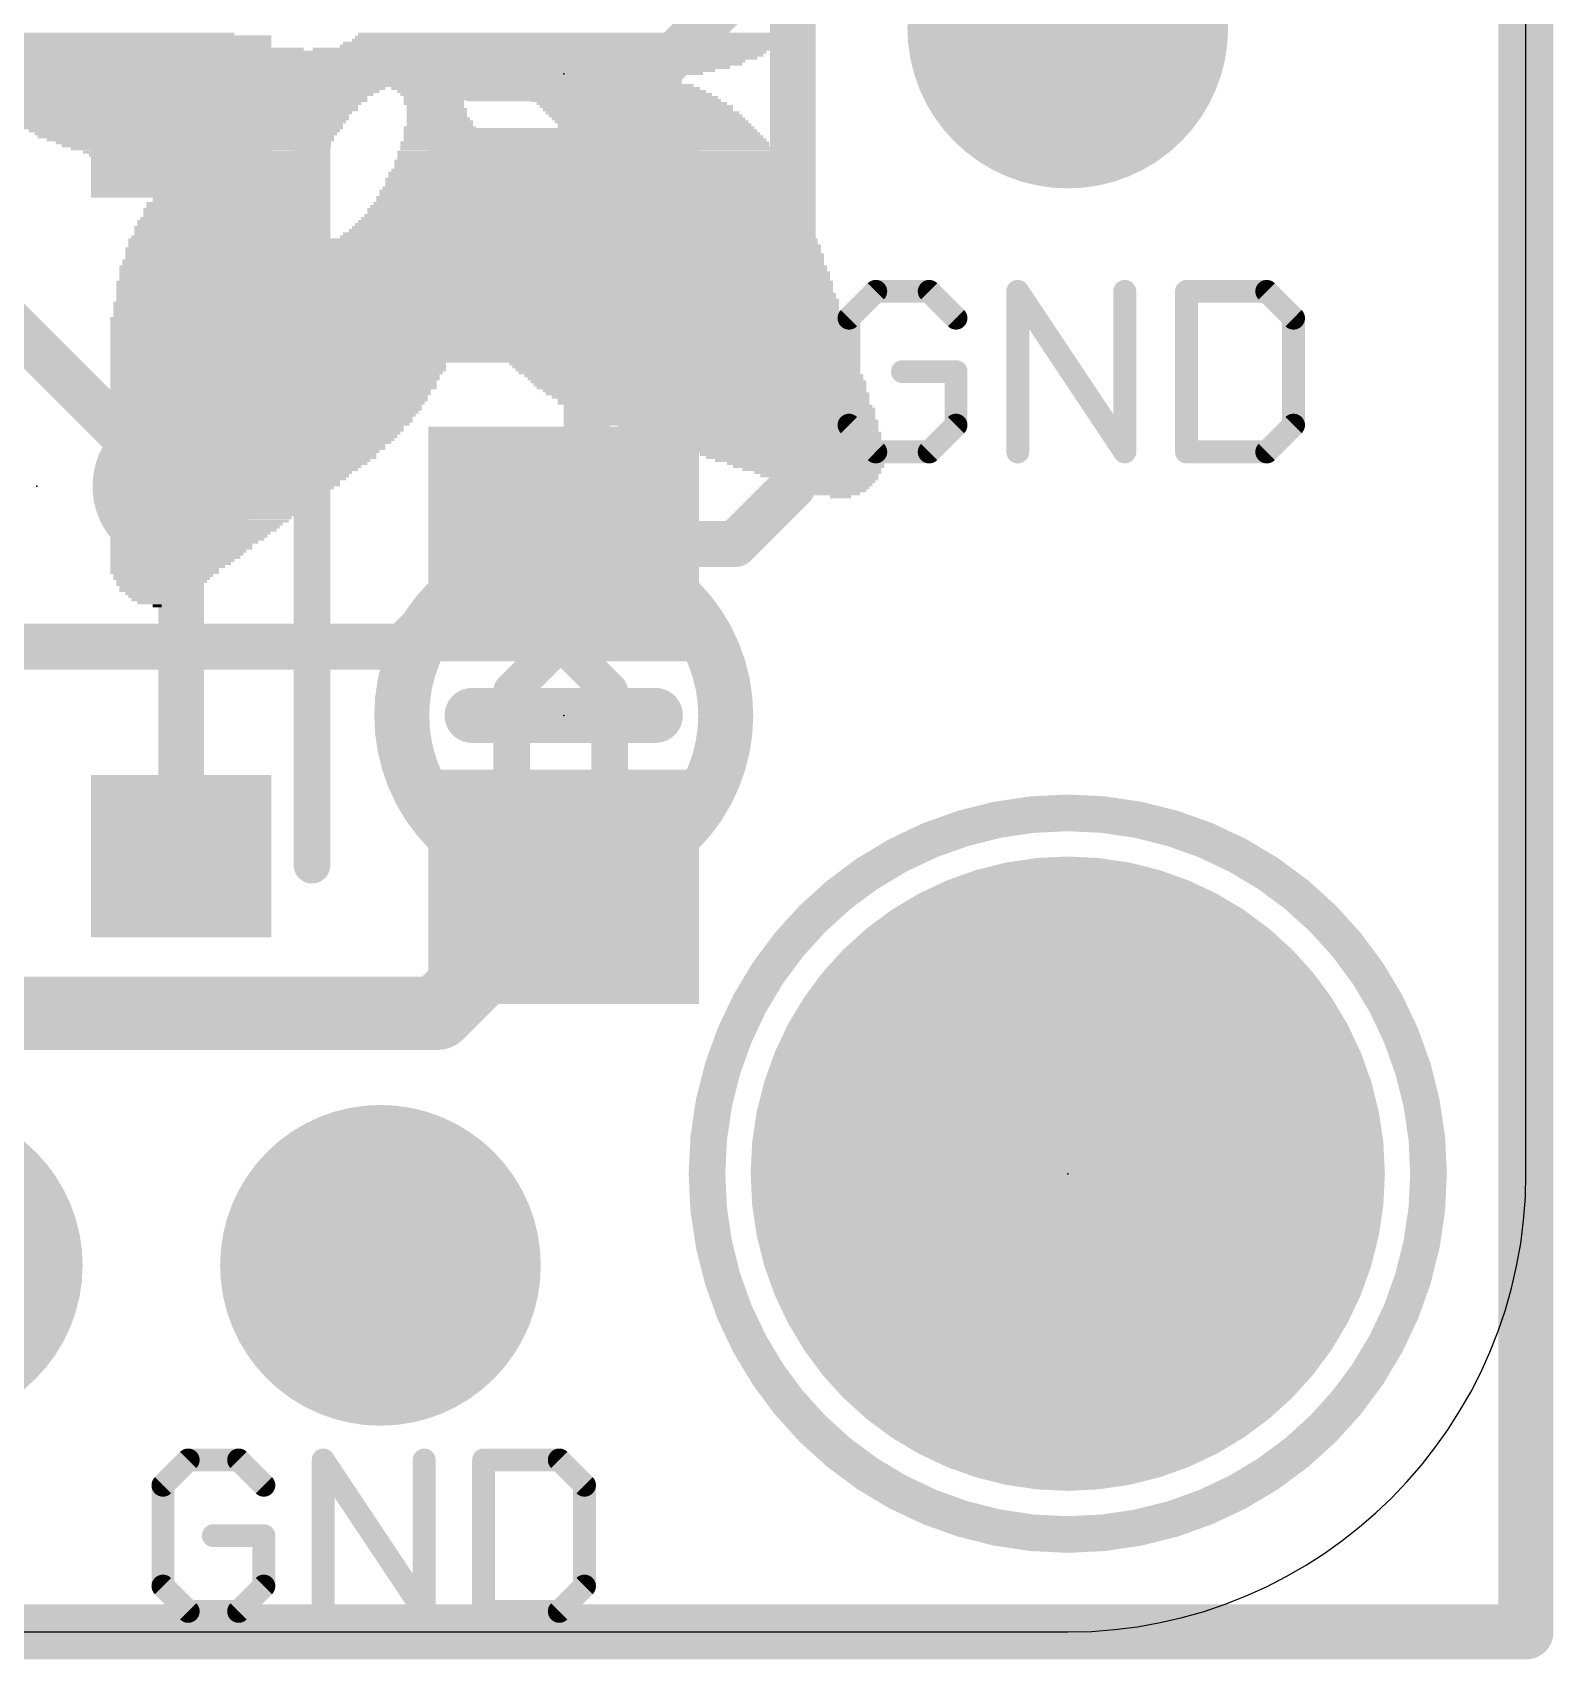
# Model space of a CAD drawing. Extents: x -0.2 to 25.6, y -0.2 to 38.2.
# Drawn here: x 17.12 to 25.55, y -0.15 to 8.86 of the extents above; entities that cross this region are included whole.
import ezdxf

# ---------------------------------------------------------------- set-up
doc = ezdxf.new("R2010")
doc.units = 0
for name, color, linetype in [('1', 12, 'CONTINUOUS'), ('16', 132, 'CONTINUOUS'), ('17', 110, 'CONTINUOUS'), ('18', 110, 'CONTINUOUS'), ('20', 53, 'CONTINUOUS'), ('21', 40, 'CONTINUOUS'), ('22', 6, 'CONTINUOUS'), ('23', 53, 'CONTINUOUS')]:
    doc.layers.add(name, color=color, linetype=linetype)

# ---------------------------------------------------------------- blocks, each defined once
blk = doc.blocks.new('RECT')
blk.add_solid([(-0.5, -0.5), (0.5, -0.5), (-0.5, 0.5), (0.5, 0.5)])
blk = doc.blocks.new('ROUNDP')
at = {"const_width": 0.5}
blk.add_lwpolyline([(0, -0.25, 1), (0, 0.25, 1), (0, -0.25)], format="xyb", dxfattribs=at)
blk = doc.blocks.new('ROUNDV')
at = {"const_width": 0.5}
blk.add_lwpolyline([(0, -0.25, 1), (0, 0.25, 1), (0, -0.25)], format="xyb", dxfattribs=at)

msp = doc.modelspace()

# ---------------------------------------------------------------- linework, layer by layer
at = {"layer": '1'}
for points, const_width in [([(25.4, 32.512), (25.4, 0)], 0.3048), ([(21.336, 6.35), (21.336, 9.271)], 0.254), ([(17.945, 8.4), (17.945, 8.471)], 0.254), ([(17.945, 4.3), (17.945, 8.4)], 0.254), ([(17.945, 8.4), (17.945, 6.388)], 0.254), ([(17.945, 6.388), (17.907, 6.35)], 0.254), ([(21.016, 6.03), (21.336, 6.35)], 0.254), ([(20.066, 6.03), (21.016, 6.03)], 0.254), ([(19.365, 3.429), (20.066, 4.13)], 0.4064), ([(12.385, 3.429), (19.365, 3.429)], 0.4064), ([(25.4, 0), (0, 0)], 0.3048)]:
    msp.add_lwpolyline(points, dxfattribs=dict(at, const_width=const_width))
for points, const_width in [([(18.0085, 8.471, 1), (17.8815, 8.471)], 0.127), ([(18.0085, 8.4, 1), (17.8815, 8.4)], 0.127), ([(18.0085, 8.4, 1), (17.8815, 8.4)], 0.127), ([(17.8815, 8.4, 1), (18.0085, 8.4)], 0.127), ([(17.9899, 6.3431, 1), (17.9001, 6.4329)], 0.127), ([(17.8621, 6.3949, 1), (17.9519, 6.3051)], 0.127), ([(17.8815, 6.388, 1), (18.0085, 6.388)], 0.127), ([(21.2725, 6.35, 1), (21.3995, 6.35)], 0.127), ([(21.3809, 6.3051, 1), (21.2911, 6.3949)], 0.127), ([(20.066, 6.0935, 1), (20.066, 5.9665)], 0.127), ([(20.9711, 6.0749, 1), (21.0609, 5.9851)], 0.127), ([(21.016, 5.9665, 1), (21.016, 6.0935)], 0.127), ([(17.8815, 4.3, 1), (18.0085, 4.3)], 0.127), ([(20.1378, 4.0582, 1), (19.9942, 4.2018)], 0.2032), ([(19.365, 3.3274, 1), (19.365, 3.5306)], 0.2032), ([(19.2932, 3.5008, 1), (19.4368, 3.3572)], 0.2032), ([(25.4, -0.0762, 1), (25.4, 0.0762)], 0.1524), ([(25.3238, 0, 1), (25.4762, 0)], 0.1524)]:
    msp.add_lwpolyline(points, format="xyb", dxfattribs=dict(at, const_width=const_width))
at = {"layer": '16'}
for points, const_width in [([(25.4, 32.512), (25.4, 0)], 0.3048), ([(20.193, 8.255), (22.86, 10.922)], 0.254), ([(17.907, 6.35), (15.4305, 8.8265)], 0.254), ([(20.193, 6.5822), (20.193, 8.255)], 0.254), ([(19.177, 5.461), (20.1186, 6.4026)], 0.254), ([(16.3612, 5.461), (19.177, 5.461)], 0.254), ([(25.4, 0), (0, 0)], 0.3048)]:
    msp.add_lwpolyline(points, dxfattribs=dict(at, const_width=const_width))
for points, const_width in [([(20.2565, 8.255, 1), (20.1295, 8.255)], 0.127), ([(20.1481, 8.2999, 1), (20.2379, 8.2101)], 0.127), ([(20.1186, 6.4026, 0.1989), (20.193, 6.5822)], 0.254), ([(20.2565, 6.5822, 1), (20.1295, 6.5822)], 0.127), ([(20.1295, 6.5822, 1), (20.2565, 6.5822)], 0.127), ([(20.0737, 6.4475, 1), (20.1635, 6.3577)], 0.127), ([(20.1635, 6.3577, 1), (20.0737, 6.4475)], 0.127), ([(17.8621, 6.3051, 1), (17.9519, 6.3949)], 0.127), ([(19.1321, 5.5059, 1), (19.2219, 5.4161)], 0.127), ([(19.177, 5.3975, 1), (19.177, 5.5245)], 0.127), ([(25.4, -0.0762, 1), (25.4, 0.0762)], 0.1524), ([(25.3238, 0, 1), (25.4762, 0)], 0.1524)]:
    msp.add_lwpolyline(points, format="xyb", dxfattribs=dict(at, const_width=const_width))
at = {"layer": '20'}
for p, q in [((25.4, 2.54), (25.4, 35.56)), ((2.54, 0), (22.86, 0))]:
    msp.add_line(p, q, dxfattribs=at)
msp.add_arc((22.86, 2.54), 2.54, 270, 0, dxfattribs=at)
at = {"layer": '21'}
for points, const_width in [([(20.574, 8.636), (19.558, 8.636)], 0.3048), ([(18.6704, 8.45), (18.6704, 4.25)], 0.2032), ([(21.7955, 7.4303), (21.6472, 7.282)], 0.127), ([(22.0921, 7.4303), (21.7955, 7.4303)], 0.127), ([(22.2404, 7.282), (22.0921, 7.4303)], 0.127), ([(22.5827, 6.5405), (22.5827, 7.4303)], 0.127), ([(22.5827, 7.4303), (23.1759, 6.5405)], 0.127), ([(23.1759, 6.5405), (23.1759, 7.4303)], 0.127), ([(23.5183, 7.4303), (23.5183, 6.5405)], 0.127), ([(23.9631, 7.4303), (23.5183, 7.4303)], 0.127), ([(24.1114, 7.282), (23.9631, 7.4303)], 0.127), ([(21.6472, 7.282), (21.6472, 6.6888)], 0.127), ([(24.1114, 6.6888), (24.1114, 7.282)], 0.127), ([(22.2404, 6.9854), (21.9438, 6.9854)], 0.127), ([(22.2404, 6.6888), (22.2404, 6.9854)], 0.127), ([(21.6472, 6.6888), (21.7955, 6.5405)], 0.127), ([(22.0921, 6.5405), (22.2404, 6.6888)], 0.127), ([(23.9631, 6.5405), (24.1114, 6.6888)], 0.127), ([(21.7955, 6.5405), (22.0921, 6.5405)], 0.127), ([(23.5183, 6.5405), (23.9631, 6.5405)], 0.127), ([(19.558, 5.08), (20.574, 5.08)], 0.3048), ([(17.9841, 0.9532), (17.8443, 0.8134)], 0.127), ([(18.2637, 0.9532), (17.9841, 0.9532)], 0.127), ([(18.4035, 0.8134), (18.2637, 0.9532)], 0.127), ([(18.733, 0.1143), (18.733, 0.9532)], 0.127), ([(18.733, 0.9532), (19.2923, 0.1143)], 0.127), ([(19.2923, 0.1143), (19.2923, 0.9532)], 0.127), ([(19.6218, 0.9532), (19.6218, 0.1143)], 0.127), ([(20.0412, 0.9532), (19.6218, 0.9532)], 0.127), ([(20.181, 0.8134), (20.0412, 0.9532)], 0.127), ([(17.8443, 0.8134), (17.8443, 0.2541)], 0.127), ([(20.181, 0.2541), (20.181, 0.8134)], 0.127), ([(18.4035, 0.5338), (18.1239, 0.5338)], 0.127), ([(18.4035, 0.2541), (18.4035, 0.5338)], 0.127), ([(17.8443, 0.2541), (17.9841, 0.1143)], 0.127), ([(18.2637, 0.1143), (18.4035, 0.2541)], 0.127), ([(20.0412, 0.1143), (20.181, 0.2541)], 0.127), ([(17.9841, 0.1143), (18.2637, 0.1143)], 0.127), ([(19.6218, 0.1143), (20.0412, 0.1143)], 0.127)]:
    msp.add_lwpolyline(points, dxfattribs=dict(at, const_width=const_width))
for points, const_width in [([(19.558, 8.7122, 1), (19.558, 8.5598)], 0.1524), ([(20.574, 8.5598, 1), (20.574, 8.7122)], 0.1524), ([(18.7212, 8.45, 1), (18.6196, 8.45)], 0.1016), ([(21.7955, 7.462, 1), (21.7955, 7.3985)], 0.0635), ([(21.818, 7.4078, 1), (21.7731, 7.4527)], 0.0635), ([(22.1146, 7.4527, 1), (22.0696, 7.4078)], 0.0635), ([(22.0921, 7.3985, 1), (22.0921, 7.462)], 0.0635), ([(22.6145, 7.4303, 1), (22.551, 7.4303)], 0.0635), ([(22.6092, 7.4479, 1), (22.5563, 7.4126)], 0.0635), ([(23.2077, 7.4303, 1), (23.1442, 7.4303)], 0.0635), ([(23.55, 7.4303, 1), (23.4865, 7.4303)], 0.0635), ([(23.5183, 7.462, 1), (23.5183, 7.3985)], 0.0635), ([(23.9856, 7.4527, 1), (23.9407, 7.4078)], 0.0635), ([(23.9631, 7.3985, 1), (23.9631, 7.462)], 0.0635), ([(21.679, 7.282, 1), (21.6155, 7.282)], 0.0635), ([(21.6248, 7.3044, 1), (21.6697, 7.2595)], 0.0635), ([(22.2179, 7.2595, 1), (22.2628, 7.3044)], 0.0635), ([(24.1432, 7.282, 1), (24.0797, 7.282)], 0.0635), ([(24.089, 7.2595, 1), (24.1339, 7.3044)], 0.0635), ([(21.9438, 7.0171, 1), (21.9438, 6.9536)], 0.0635), ([(22.2721, 6.9854, 1), (22.2086, 6.9854)], 0.0635), ([(22.2404, 6.9536, 1), (22.2404, 7.0171)], 0.0635), ([(21.6697, 6.7112, 1), (21.6248, 6.6663)], 0.0635), ([(21.6155, 6.6888, 1), (21.679, 6.6888)], 0.0635), ([(22.2086, 6.6888, 1), (22.2721, 6.6888)], 0.0635), ([(22.2628, 6.6663, 1), (22.2179, 6.7112)], 0.0635), ([(24.0797, 6.6888, 1), (24.1432, 6.6888)], 0.0635), ([(24.1339, 6.6663, 1), (24.089, 6.7112)], 0.0635), ([(21.7955, 6.5723, 1), (21.7955, 6.5088)], 0.0635), ([(21.7731, 6.518, 1), (21.818, 6.563)], 0.0635), ([(22.0696, 6.563, 1), (22.1146, 6.518)], 0.0635), ([(22.0921, 6.5088, 1), (22.0921, 6.5723)], 0.0635), ([(23.1495, 6.5229, 1), (23.2023, 6.5581)], 0.0635), ([(23.5183, 6.5723, 1), (23.5183, 6.5088)], 0.0635), ([(23.9407, 6.563, 1), (23.9856, 6.518)], 0.0635), ([(23.9631, 6.5088, 1), (23.9631, 6.5723)], 0.0635), ([(22.551, 6.5405, 1), (22.6145, 6.5405)], 0.0635), ([(23.1442, 6.5405, 1), (23.2077, 6.5405)], 0.0635), ([(23.4865, 6.5405, 1), (23.55, 6.5405)], 0.0635), ([(19.558, 5.1562, 1), (19.558, 5.0038)], 0.1524), ([(20.574, 5.0038, 1), (20.574, 5.1562)], 0.1524), ([(22.86, 0.54, 1), (22.86, 4.54, 1), (22.86, 0.54)], 0.2032), ([(18.6196, 4.25, 1), (18.7212, 4.25)], 0.1016), ([(17.9841, 0.985, 1), (17.9841, 0.9215)], 0.0635), ([(18.0065, 0.9308, 1), (17.9616, 0.9757)], 0.0635), ([(18.2862, 0.9757, 1), (18.2413, 0.9308)], 0.0635), ([(18.2637, 0.9215, 1), (18.2637, 0.985)], 0.0635), ([(18.7648, 0.9532, 1), (18.7013, 0.9532)], 0.0635), ([(18.7594, 0.9708, 1), (18.7066, 0.9356)], 0.0635), ([(19.324, 0.9532, 1), (19.2605, 0.9532)], 0.0635), ([(19.6535, 0.9532, 1), (19.59, 0.9532)], 0.0635), ([(19.6218, 0.985, 1), (19.6218, 0.9215)], 0.0635), ([(20.0637, 0.9757, 1), (20.0188, 0.9308)], 0.0635), ([(20.0412, 0.9215, 1), (20.0412, 0.985)], 0.0635), ([(17.876, 0.8134, 1), (17.8125, 0.8134)], 0.0635), ([(17.8218, 0.8358, 1), (17.8667, 0.7909)], 0.0635), ([(18.3811, 0.7909, 1), (18.426, 0.8358)], 0.0635), ([(20.2128, 0.8134, 1), (20.1493, 0.8134)], 0.0635), ([(20.1586, 0.7909, 1), (20.2035, 0.8358)], 0.0635), ([(18.1239, 0.5655, 1), (18.1239, 0.502)], 0.0635), ([(18.4353, 0.5338, 1), (18.3718, 0.5338)], 0.0635), ([(18.4035, 0.502, 1), (18.4035, 0.5655)], 0.0635), ([(17.8667, 0.2766, 1), (17.8218, 0.2317)], 0.0635), ([(17.8125, 0.2541, 1), (17.876, 0.2541)], 0.0635), ([(18.3718, 0.2541, 1), (18.4353, 0.2541)], 0.0635), ([(18.426, 0.2317, 1), (18.3811, 0.2766)], 0.0635), ([(20.1493, 0.2541, 1), (20.2128, 0.2541)], 0.0635), ([(20.2035, 0.2317, 1), (20.1586, 0.2766)], 0.0635), ([(17.9841, 0.1461, 1), (17.9841, 0.0825)], 0.0635), ([(17.9616, 0.0918, 1), (18.0065, 0.1368)], 0.0635), ([(18.2413, 0.1368, 1), (18.2862, 0.0918)], 0.0635), ([(18.2637, 0.0825, 1), (18.2637, 0.1461)], 0.0635), ([(18.7013, 0.1143, 1), (18.7648, 0.1143)], 0.0635), ([(19.2605, 0.1143, 1), (19.324, 0.1143)], 0.0635), ([(19.2659, 0.0967, 1), (19.3187, 0.1319)], 0.0635), ([(19.59, 0.1143, 1), (19.6535, 0.1143)], 0.0635), ([(19.6218, 0.1461, 1), (19.6218, 0.0825)], 0.0635), ([(20.0188, 0.1368, 1), (20.0637, 0.0918)], 0.0635), ([(20.0412, 0.0825, 1), (20.0412, 0.1461)], 0.0635)]:
    msp.add_lwpolyline(points, format="xyb", dxfattribs=dict(at, const_width=const_width))
at = {"layer": '22'}
for points, const_width in [([(20.066, 4.182, 1), (20.066, 5.978, 1), (20.066, 4.182)], 0.3048), ([(20.0848, 5.523, 1), (20.0129, 5.4512)], 0.1016), ([(20.0848, 5.4512, 1), (20.0129, 5.523)], 0.1016), ([(19.8285, 5.2159, 1), (19.7269, 5.2159)], 0.1016), ([(19.7418, 5.2518, 1), (19.8136, 5.18)], 0.1016), ([(20.3708, 5.2159, 1), (20.2692, 5.2159)], 0.1016), ([(20.2841, 5.18, 1), (20.3559, 5.2518)], 0.1016), ([(19.7777, 5.1311, 1), (19.7777, 5.0295)], 0.1016), ([(20.32, 5.0295, 1), (20.32, 5.1311)], 0.1016), ([(19.7269, 4.6736, 1), (19.8285, 4.6736)], 0.1016), ([(20.2692, 4.6736, 1), (20.3708, 4.6736)], 0.1016)]:
    msp.add_lwpolyline(points, format="xyb", dxfattribs=dict(at, const_width=const_width))
at = {"layer": '22', "const_width": 0.2032}
for points in [[(20.0488, 5.4871), (19.7777, 5.2159)], [(20.32, 5.2159), (20.0488, 5.4871)], [(19.7777, 5.2159), (19.7777, 4.6736)], [(20.32, 4.6736), (20.32, 5.2159)], [(20.32, 5.0803), (19.7777, 5.0803)]]:
    msp.add_lwpolyline(points, dxfattribs=at)
at = {"layer": '23'}
for p in [(20.066, 8.636), (17.145, 6.35), (20.066, 5.08), (22.86, 2.54)]:
    msp.add_point(p, dxfattribs=at)

# ---------------------------------------------------------------- block references
at = {"layer": '1', "xscale": 0.9, "rotation": 90}
for p in [(17.945, 8.4), (17.945, 4.3)]:
    msp.add_blockref('RECT', p, dxfattribs=at)
at = {"layer": '1', "xscale": 1.3, "yscale": 1.5}
for p, rotation in [((20.066, 7.686), 270), ((20.066, 6.03), 90), ((20.066, 4.13), 90)]:
    msp.add_blockref('RECT', p, dxfattribs=dict(at, rotation=rotation))
at = {"layer": '17', "xscale": 1.778, "yscale": 1.778}
for p, rotation in [((22.86, 8.89), 180), ((22.86, 8.89), 180), ((16.51, 2.032), 90), ((16.51, 2.032), 90), ((19.05, 2.032), 90), ((19.05, 2.032), 90)]:
    msp.add_blockref('ROUNDP', p, dxfattribs=dict(at, rotation=rotation))
at = {"layer": '17', "xscale": 3.516, "yscale": 3.516}
msp.add_blockref('ROUNDP', (22.86, 2.54), dxfattribs=at)
msp.add_blockref('ROUNDP', (22.86, 2.54), dxfattribs=at)
at = {"layer": '18', "xscale": 0.9064, "yscale": 0.9064}
msp.add_blockref('ROUNDV', (17.907, 6.35), dxfattribs=at)
msp.add_blockref('ROUNDV', (17.907, 6.35), dxfattribs=at)
at = {"layer": '22', "rotation": 180}
for p, xscale, yscale in [((17.2835, 8.8565), 1.9111, 0.0168), ((17.3254, 8.8397), 1.9279, 0.0168), ((20.1166, 8.8397), 2.4141, 0.0168), ((20.1417, 8.8565), 2.4308, 0.0168), ((17.3421, 8.823), 1.9614, 0.0167), ((17.3924, 8.8062), 1.995, 0.0168), ((17.4259, 8.7894), 2.0284, 0.0168), ((17.5349, 8.7727), 2.1793, 0.0167), ((18.8257, 8.7559), 4.7274, 0.0168), ((18.8257, 8.7391), 4.6939, 0.0168), ((19.9489, 8.7727), 2.5482, 0.0167), ((20.0411, 8.7894), 2.4308, 0.0168), ((20.0579, 8.8062), 2.4308, 0.0168), ((20.0998, 8.823), 2.414, 0.0167), ((18.8257, 8.7224), 4.6268, 0.0167), ((18.8089, 8.7056), 4.5263, 0.0168), ((18.8006, 8.6889), 4.5095, 0.0167), ((18.7838, 8.6721), 4.409, 0.0168), ((18.7587, 8.6553), 4.2916, 0.0168), ((18.7251, 8.6386), 4.2245, 0.0167), ((18.1049, 8.6218), 2.9169, 0.0168), ((18.1049, 8.605), 2.8499, 0.0168), ((18.1049, 8.5883), 2.8163, 0.0167), ((18.1133, 8.5715), 2.7995, 0.0168), ((20.1417, 8.6218), 0.9556, 0.0168), ((20.2088, 8.605), 0.9891, 0.0168), ((20.2255, 8.5883), 0.989, 0.0167), ((20.2758, 8.5715), 1.0226, 0.0168), ((17.9121, 8.5547), 2.3302, 0.0168), ((17.9037, 8.538), 2.2799, 0.0167), ((17.9037, 8.5212), 2.2128, 0.0168), ((17.8953, 8.5044), 2.1626, 0.0168), ((17.9037, 8.4877), 2.1458, 0.0167), ((17.9037, 8.4709), 2.0788, 0.0168), ((19.3118, 8.5547), 0.4023, 0.0168), ((19.3286, 8.538), 0.3688, 0.0167), ((19.337, 8.5212), 0.352, 0.0168), ((19.3454, 8.5044), 0.3352, 0.0168), ((19.3454, 8.4877), 0.3352, 0.0167), ((19.3454, 8.4709), 0.3352, 0.0168), ((20.3177, 8.5547), 1.0058, 0.0168), ((20.3345, 8.538), 1.0394, 0.0167), ((20.368, 8.5212), 1.0394, 0.0168), ((20.4015, 8.5044), 1.0394, 0.0168), ((20.4099, 8.4877), 1.0562, 0.0167), ((20.4435, 8.4709), 1.0561, 0.0168), ((17.9121, 8.4542), 2.0284, 0.0167), ((17.9121, 8.4374), 2.0284, 0.0168), ((17.9121, 8.4206), 1.9614, 0.0168), ((17.9205, 8.4039), 1.9111, 0.0167), ((17.9205, 8.3871), 1.9111, 0.0168), ((19.3538, 8.4542), 0.3185, 0.0167), ((19.3621, 8.4374), 0.3353, 0.0168), ((19.3621, 8.4206), 0.3353, 0.0168), ((19.3621, 8.4039), 0.3353, 0.0167), ((19.3706, 8.3871), 0.3521, 0.0168), ((20.4686, 8.4542), 1.0729, 0.0167), ((20.477, 8.4374), 1.0561, 0.0168), ((20.5022, 8.4206), 1.0729, 0.0168), ((20.5189, 8.4039), 1.0729, 0.0167), ((20.5357, 8.3871), 1.0729, 0.0168), ((17.9288, 8.3703), 1.8608, 0.0168), ((17.9456, 8.3536), 1.7938, 0.0167), ((17.9456, 8.3368), 1.7938, 0.0168), ((17.9624, 8.32), 1.7267, 0.0168), ((17.9708, 8.3033), 1.6764, 0.0167), ((19.3789, 8.3368), 0.4023, 0.0168), ((19.3789, 8.32), 0.4023, 0.0168), ((19.3874, 8.3033), 0.4191, 0.0167), ((19.3789, 8.3703), 0.3688, 0.0168), ((19.3789, 8.3536), 0.3688, 0.0167), ((20.5525, 8.3703), 1.0729, 0.0168), ((20.5692, 8.3536), 1.0729, 0.0167), ((20.5776, 8.3368), 1.0897, 0.0168), ((20.6027, 8.32), 1.0728, 0.0168), ((20.6195, 8.3033), 1.0729, 0.0167), ((17.9708, 8.2865), 1.6429, 0.0168), ((17.9959, 8.2698), 1.5926, 0.0167), ((17.6774, 8.253), 0.855, 0.0168), ((17.6858, 8.2362), 0.8047, 0.0168), ((17.6774, 8.2195), 0.6873, 0.0167), ((17.6774, 8.2027), 0.5532, 0.0168), ((18.3898, 8.2027), 0.7041, 0.0168), ((18.415, 8.2195), 0.6874, 0.0167), ((18.4401, 8.2362), 0.6705, 0.0168), ((18.4485, 8.253), 0.6538, 0.0168), ((19.4124, 8.2027), 0.5365, 0.0168), ((19.3957, 8.253), 0.4694, 0.0168), ((19.4041, 8.2362), 0.4862, 0.0168), ((19.4124, 8.2195), 0.5029, 0.0167), ((19.3957, 8.2865), 0.4358, 0.0168), ((19.3957, 8.2698), 0.4358, 0.0167), ((20.6279, 8.2865), 1.0897, 0.0168), ((20.6446, 8.2698), 1.0896, 0.0167), ((20.6614, 8.253), 1.0897, 0.0168), ((20.6614, 8.2362), 1.0897, 0.0168), ((20.6782, 8.2195), 1.0897, 0.0167), ((20.6949, 8.2027), 1.0896, 0.0168), ((17.6858, 8.1859), 0.5029, 0.0168), ((17.6942, 8.1692), 0.2849, 0.0167), ((18.3312, 8.1189), 0.7879, 0.0167), ((18.3395, 8.1356), 0.7711, 0.0168), ((18.348, 8.1524), 0.7543, 0.0168), ((18.3731, 8.1692), 0.7376, 0.0167), ((18.3898, 8.1859), 0.7041, 0.0168), ((19.4292, 8.1524), 0.6035, 0.0168), ((19.4292, 8.1356), 0.6035, 0.0168), ((19.446, 8.1189), 0.637, 0.0167), ((19.4124, 8.1859), 0.5365, 0.0168), ((19.4292, 8.1692), 0.57, 0.0167), ((20.7033, 8.1859), 1.1064, 0.0168), ((20.7284, 8.1356), 1.1232, 0.0168), ((20.7117, 8.1692), 1.0897, 0.0167), ((20.7201, 8.1524), 1.1065, 0.0168), ((20.7368, 8.1189), 1.1064, 0.0167), ((18.2641, 8.0183), 0.855, 0.0168), ((18.2725, 8.0518), 0.8382, 0.0168), ((18.2725, 8.0351), 0.8382, 0.0167), ((18.2892, 8.0686), 0.8047, 0.0167), ((18.3061, 8.1021), 0.8047, 0.0168), ((18.3061, 8.0853), 0.8047, 0.0168), ((19.4544, 8.0518), 0.7544, 0.0168), ((19.4712, 8.0351), 0.7879, 0.0167), ((19.4795, 8.0183), 0.8046, 0.0168), ((19.4376, 8.0853), 0.6874, 0.0168), ((19.4544, 8.0686), 0.7209, 0.0167), ((19.446, 8.1021), 0.6706, 0.0168), ((20.7536, 8.1021), 1.1064, 0.0168), ((20.7536, 8.0853), 1.1064, 0.0168), ((20.762, 8.0686), 1.1232, 0.0167), ((20.7704, 8.0518), 1.1399, 0.0168), ((20.7704, 8.0351), 1.1399, 0.0167), ((20.7788, 8.0183), 1.1567, 0.0168), ((18.2306, 7.9512), 0.8885, 0.0168), ((18.2306, 7.9345), 0.8885, 0.0167), ((18.2389, 7.9848), 0.8717, 0.0167), ((18.2389, 7.968), 0.8717, 0.0168), ((18.2474, 8.0015), 0.8549, 0.0168), ((19.5215, 7.9512), 0.9891, 0.0168), ((19.5382, 7.9345), 1.0226, 0.0167), ((19.4879, 7.9848), 0.8885, 0.0167), ((19.5047, 7.968), 0.9221, 0.0168), ((19.4879, 8.0015), 0.855, 0.0168), ((20.7704, 7.9345), 1.2405, 0.0167), ((20.7787, 7.9512), 1.2238, 0.0168), ((20.7871, 7.968), 1.1734, 0.0168), ((20.7788, 8.0015), 1.1567, 0.0168), ((20.7788, 7.9848), 1.1567, 0.0167), ((18.1971, 7.8841), 0.922, 0.0167), ((18.1971, 7.8674), 0.922, 0.0168), ((18.1971, 7.8507), 0.922, 0.0167), ((18.2055, 7.9177), 0.9053, 0.0168), ((18.2055, 7.9009), 0.9053, 0.0168), ((20.192, 7.8507), 2.4643, 0.0167), ((20.192, 7.8841), 2.4308, 0.0167), ((20.2004, 7.8674), 2.4475, 0.0168), ((20.2004, 7.9009), 2.414, 0.0168), ((20.2088, 7.9177), 2.3973, 0.0168), ((18.1803, 7.7836), 0.989, 0.0168), ((18.1803, 7.7668), 0.989, 0.0168), ((18.1887, 7.7501), 1.0058, 0.0167), ((18.1803, 7.8171), 0.9556, 0.0168), ((18.1886, 7.8004), 0.9723, 0.0167), ((18.1887, 7.8339), 0.9388, 0.0168), ((20.1501, 7.7501), 2.6152, 0.0167), ((20.1669, 7.7668), 2.5817, 0.0168), ((20.1753, 7.7836), 2.5649, 0.0168), ((20.1752, 7.8004), 2.5314, 0.0167), ((20.1836, 7.8171), 2.5146, 0.0168), ((20.192, 7.8339), 2.4978, 0.0168), ((19.5633, 7.6662), 3.8557, 0.0168), ((18.1971, 7.7165), 1.0897, 0.0168), ((19.5633, 7.6998), 3.8222, 0.0167), ((19.5717, 7.683), 3.839, 0.0168), ((18.1803, 7.7333), 1.0226, 0.0168), ((20.1166, 7.7165), 2.7157, 0.0168), ((20.1417, 7.7333), 2.632, 0.0168), ((19.5633, 7.5992), 3.8893, 0.0168), ((19.5633, 7.5824), 3.8893, 0.0168), ((19.5633, 7.6495), 3.8557, 0.0167), ((19.5718, 7.6327), 3.8725, 0.0168), ((19.5718, 7.616), 3.8725, 0.0167), ((18.5407, 7.4818), 1.9111, 0.0168), ((18.5407, 7.5657), 1.8776, 0.0167), ((18.5407, 7.5489), 1.8776, 0.0168), ((18.5407, 7.5321), 1.8776, 0.0168), ((18.5407, 7.5154), 1.8776, 0.0167), ((18.5491, 7.4986), 1.8944, 0.0168), ((20.5105, 7.5657), 2.0284, 0.0167), ((20.5105, 7.5489), 2.0284, 0.0168), ((20.5189, 7.5321), 2.0452, 0.0168), ((20.5273, 7.5154), 2.0285, 0.0167), ((20.5273, 7.4986), 2.0285, 0.0168), ((20.5356, 7.4818), 2.0452, 0.0168), ((18.5407, 7.4651), 1.9111, 0.0167), ((18.5407, 7.4483), 1.9111, 0.0168), ((18.5407, 7.4316), 1.9111, 0.0167), ((18.5407, 7.4148), 1.9111, 0.0168), ((18.5407, 7.398), 1.9111, 0.0168), ((20.5356, 7.4651), 2.0452, 0.0167), ((20.544, 7.4483), 2.0284, 0.0168), ((20.544, 7.4316), 2.0284, 0.0167), ((20.5524, 7.4148), 2.0452, 0.0168), ((20.5524, 7.398), 2.0452, 0.0168), ((18.5324, 7.3645), 1.9279, 0.0168), ((18.5324, 7.3477), 1.9279, 0.0168), ((18.5239, 7.331), 1.9111, 0.0167), ((18.5239, 7.3142), 1.9111, 0.0168), ((18.5239, 7.2974), 1.9111, 0.0168), ((18.5407, 7.3813), 1.9111, 0.0167), ((20.5692, 7.3813), 2.0452, 0.0167), ((20.5776, 7.3645), 2.0285, 0.0168), ((20.5776, 7.3477), 2.0285, 0.0168), ((20.5776, 7.331), 2.0285, 0.0167), ((20.5943, 7.3142), 2.0284, 0.0168), ((20.5943, 7.2974), 2.0284, 0.0168), ((18.5156, 7.2807), 1.9278, 0.0167), ((18.5156, 7.2639), 1.9278, 0.0168), ((18.5156, 7.2471), 1.9278, 0.0168), ((18.5156, 7.2304), 1.9278, 0.0167), ((18.5156, 7.2136), 1.9278, 0.0168), ((20.5943, 7.2807), 2.0284, 0.0167), ((20.6111, 7.2639), 2.0284, 0.0168), ((20.6195, 7.2471), 2.0117, 0.0168), ((20.6279, 7.2304), 2.0285, 0.0167), ((20.6363, 7.2136), 2.0117, 0.0168), ((18.5156, 7.1969), 1.9278, 0.0167), ((18.5072, 7.1801), 1.911, 0.0168), ((18.5072, 7.1633), 1.911, 0.0168), ((18.5072, 7.1466), 1.911, 0.0167), ((18.5072, 7.1298), 1.911, 0.0168), ((20.6363, 7.1969), 2.0117, 0.0167), ((20.6447, 7.1801), 1.9949, 0.0168), ((20.6614, 7.1633), 1.9949, 0.0168), ((20.6614, 7.1466), 1.9949, 0.0167), ((20.6698, 7.1298), 1.9781, 0.0168), ((18.4989, 7.113), 1.8943, 0.0168), ((18.4989, 7.0963), 1.8943, 0.0167), ((18.4904, 7.0795), 1.8775, 0.0168), ((18.4904, 7.0627), 1.8775, 0.0168), ((18.4904, 7.046), 1.8775, 0.0167), ((18.4821, 7.0292), 1.8608, 0.0168), ((20.6865, 7.113), 1.9782, 0.0168), ((20.6949, 7.0963), 1.9614, 0.0167), ((20.7117, 7.0795), 1.9614, 0.0168), ((20.7117, 7.0627), 1.9614, 0.0168), ((20.7201, 7.046), 1.9447, 0.0167), ((20.7285, 7.0292), 1.9279, 0.0168), ((18.4821, 7.0125), 1.8608, 0.0167), ((18.4821, 6.9957), 1.8608, 0.0168), ((18.4737, 6.9789), 1.844, 0.0168), ((18.4653, 6.9622), 1.8272, 0.0167), ((18.4653, 6.9454), 1.8272, 0.0168), ((20.7452, 7.0125), 1.9278, 0.0167), ((20.7536, 6.9957), 1.9111, 0.0168), ((20.762, 6.9789), 1.8943, 0.0168), ((20.7871, 6.9622), 1.8776, 0.0167), ((20.7955, 6.9454), 1.8608, 0.0168), ((18.4401, 6.8783), 1.7769, 0.0168), ((18.4401, 6.8616), 1.7769, 0.0167), ((18.4318, 6.8448), 1.7602, 0.0168), ((18.457, 6.9286), 1.8105, 0.0168), ((18.457, 6.9119), 1.8105, 0.0167), ((18.457, 6.8951), 1.8105, 0.0168), ((20.8123, 6.9286), 1.8609, 0.0168), ((20.8207, 6.9119), 1.8441, 0.0167), ((20.8291, 6.8951), 1.8273, 0.0168), ((20.8458, 6.8783), 1.7938, 0.0168), ((20.8626, 6.8616), 1.7937, 0.0167), ((20.8793, 6.8448), 1.7602, 0.0168), ((18.4318, 6.828), 1.7602, 0.0168), ((18.4234, 6.8113), 1.7434, 0.0167), ((18.415, 6.7945), 1.7266, 0.0168), ((18.415, 6.7778), 1.7266, 0.0167), ((18.4067, 6.761), 1.7099, 0.0168), ((20.8961, 6.828), 1.7267, 0.0168), ((20.8961, 6.8113), 1.7267, 0.0167), ((20.9296, 6.7945), 1.6932, 0.0168), ((20.9547, 6.7778), 1.6764, 0.0167), ((20.9715, 6.761), 1.6428, 0.0168), ((18.3983, 6.7442), 1.6931, 0.0168), ((18.3899, 6.7275), 1.6764, 0.0167), ((18.3899, 6.7107), 1.6764, 0.0168), ((18.3815, 6.6939), 1.6596, 0.0168), ((18.3648, 6.6772), 1.6261, 0.0167), ((20.9883, 6.7442), 1.6093, 0.0168), ((21.005, 6.7275), 1.5758, 0.0167), ((21.0302, 6.7107), 1.559, 0.0168), ((21.0553, 6.6939), 1.5088, 0.0168), ((21.0889, 6.6772), 1.4417, 0.0167), ((18.3648, 6.6604), 1.6261, 0.0168), ((18.348, 6.6269), 1.5925, 0.0167), ((18.3396, 6.6101), 1.5758, 0.0168), ((18.3312, 6.5934), 1.559, 0.0167), ((18.3145, 6.5766), 1.5255, 0.0168), ((18.3564, 6.6436), 1.6093, 0.0168), ((21.1056, 6.6604), 1.4082, 0.0168), ((21.1392, 6.6436), 1.3747, 0.0168), ((21.1727, 6.6269), 1.3076, 0.0167), ((21.1895, 6.6101), 1.2741, 0.0168), ((21.223, 6.5934), 1.2405, 0.0167), ((21.2565, 6.5766), 1.1734, 0.0168), ((18.3145, 6.5598), 1.5255, 0.0168), ((18.2977, 6.5431), 1.4919, 0.0167), ((18.2893, 6.5263), 1.4752, 0.0168), ((18.2893, 6.5095), 1.4752, 0.0168), ((18.2726, 6.4928), 1.4417, 0.0167), ((21.2733, 6.5598), 1.1399, 0.0168), ((21.2984, 6.5431), 1.0896, 0.0167), ((21.3319, 6.5263), 1.0226, 0.0168), ((21.3487, 6.5095), 0.989, 0.0168), ((21.3739, 6.4928), 0.9387, 0.0167), ((18.2642, 6.476), 1.4249, 0.0168), ((18.2474, 6.4592), 1.3914, 0.0168), ((18.239, 6.4425), 1.3746, 0.0167), ((18.2139, 6.4089), 1.3243, 0.0168), ((18.2223, 6.4257), 1.3411, 0.0168), ((21.4074, 6.476), 0.8717, 0.0168), ((21.4241, 6.4592), 0.8382, 0.0168), ((21.4409, 6.4425), 0.7712, 0.0167), ((21.4745, 6.4257), 0.7041, 0.0168), ((21.4828, 6.4089), 0.6538, 0.0168), ((18.1887, 6.3754), 1.274, 0.0168), ((18.1887, 6.3586), 1.274, 0.0167), ((18.1552, 6.3251), 1.207, 0.0168), ((18.1468, 6.3083), 1.1902, 0.0167), ((18.2055, 6.3921), 1.3075, 0.0167), ((18.172, 6.3419), 1.2405, 0.0168), ((21.508, 6.3921), 0.6035, 0.0167), ((21.5331, 6.3754), 0.5196, 0.0168), ((21.5415, 6.3586), 0.4694, 0.0167), ((21.5666, 6.3419), 0.3856, 0.0168), ((21.5918, 6.3251), 0.3018, 0.0168), ((21.5834, 6.3083), 0.2514, 0.0167), ((18.1384, 6.2916), 1.1734, 0.0168), ((18.1133, 6.258), 1.1231, 0.0167), ((18.0965, 6.2413), 1.0896, 0.0168), ((18.0881, 6.2245), 1.0728, 0.0168), ((18.1217, 6.2748), 1.1399, 0.0168), ((21.6001, 6.2916), 0.1173, 0.0168), ((18.0798, 6.2077), 1.0561, 0.0167), ((18.063, 6.191), 1.0226, 0.0168), ((18.0546, 6.1743), 1.0058, 0.0167), ((18.0462, 6.1575), 0.989, 0.0168), ((18.0295, 6.1407), 0.9555, 0.0168), ((18.0211, 6.124), 0.9387, 0.0167), ((18.0127, 6.1072), 0.922, 0.0168), ((17.9959, 6.0904), 0.8884, 0.0168), ((17.9792, 6.0569), 0.8549, 0.0168), ((17.9624, 6.0401), 0.8214, 0.0168), ((17.9876, 6.0737), 0.8717, 0.0167), ((17.9457, 6.0234), 0.7879, 0.0167), ((17.9457, 6.0066), 0.7879, 0.0168), ((17.9289, 5.9898), 0.7543, 0.0168), ((17.9205, 5.9731), 0.7376, 0.0167), ((17.9121, 5.9563), 0.7208, 0.0168), ((17.8954, 5.9396), 0.6873, 0.0167), ((17.8702, 5.906), 0.637, 0.0168), ((17.887, 5.9228), 0.6705, 0.0168), ((17.8535, 5.8893), 0.6035, 0.0167), ((17.8535, 5.8725), 0.6035, 0.0168), ((17.845, 5.8557), 0.5532, 0.0168), ((17.8367, 5.839), 0.5365, 0.0167), ((17.8199, 5.8054), 0.4694, 0.0168), ((17.8367, 5.8222), 0.5029, 0.0168), ((17.8031, 5.7719), 0.4024, 0.0168), ((17.8199, 5.7887), 0.4359, 0.0167), ((17.8115, 5.7552), 0.352, 0.0167), ((17.8031, 5.7384), 0.3018, 0.0168), ((17.8031, 5.7216), 0.2682, 0.0168), ((17.8031, 5.7049), 0.2012, 0.0167), ((17.8115, 5.6881), 0.0503, 0.0168)]:
    msp.add_blockref('RECT', p, dxfattribs=dict(at, xscale=xscale, yscale=yscale))

doc.saveas('drawing.dxf')
